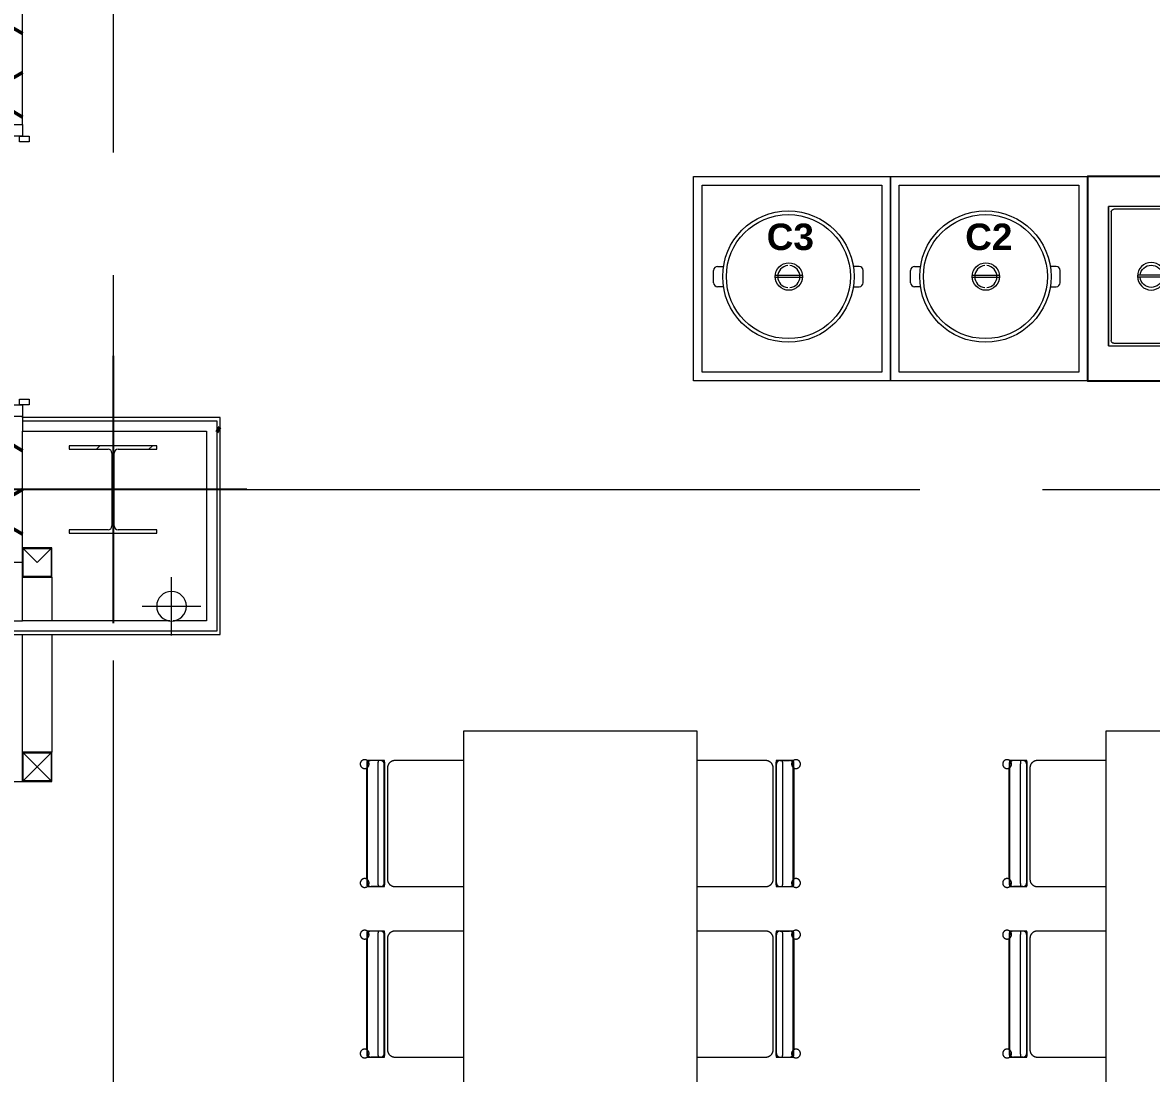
# Model space of a CAD drawing. Header units: millimetres. Extents: x -76261 to 649593, y -304265 to 60256.
# Drawn here: x 2790 to 6656, y -8600 to -5001 of the extents above; entities that cross this region are included whole.
import ezdxf

# ---------------------------------------------------------------- set-up
doc = ezdxf.new("R2010")
doc.units = ezdxf.units.MM
doc.header["$LTSCALE"] = 2000
doc.header["$MEASUREMENT"] = 0
doc.linetypes.add('Centre', pattern=[6.9, 4, -0.7, 1.5, -0.7])
doc.linetypes.add('Hidden 1_0mm', pattern=[1.6, 1, -0.6])
doc.layers.get('0').update_dxf_attribs({"linetype": 'CONTINUOUS'})
for name, color, linetype, lineweight in [('A-DOOR', 8, 'CONTINUOUS', 15), ('A-DOOR-FRAM', 8, 'CONTINUOUS', 18), ('A-WALL', 8, 'CONTINUOUS', 15), ('A-WALL-PATT', 8, 'CONTINUOUS', 50), ('I-FURN', 8, 'Hidden 1_0mm', 15), ('I-WALL', 8, 'CONTINUOUS', 15), ('KIT', 8, 'CONTINUOUS', 5), ('KÝ HIỆU', 7, 'CONTINUOUS', 5), ('OF-A$0$OF-A$0$full', 8, 'CONTINUOUS', 5), ('OF-A$0$OF-A$0$UNIT2', 8, 'CONTINUOUS', 5), ('P-PIPE', 8, 'CONTINUOUS', 15), ('P-PIPE-CNTR', 8, 'CONTINUOUS', 15), ('S-BEAM', 12, 'CONTINUOUS', 15), ('S-COLS', 8, 'CONTINUOUS', 15), ('S-GRID', 14, 'CONTINUOUS', 15), ('UNIT2', 8, 'CONTINUOUS', 5)]:
    doc.layers.add(name, color=color, linetype=linetype, lineweight=lineweight)
doc.layers.add('GT-TIM', color=8, linetype='CONTINUOUS')
doc.layers.add('WAL', color=8, linetype='CONTINUOUS')
doc.styles.add('Arial_B_1', font='arialbd.ttf', dxfattribs={"height": 90.595556})
pattern_1 = [(45, (87192.53, 42001.64), (-106.06602, 106.06602), [])]

# ---------------------------------------------------------------- blocks, each defined once
blk = doc.blocks.new('AD_UK Beams-Column - SC2-300_300_8_12-11160615-1st  FLOOR PLAN')
at = {"layer": 'S-COLS'}
h = blk.add_hatch(dxfattribs=at)
h.set_pattern_fill('FP_58', color=256, style=0, pattern_type=2)
h.set_pattern_definition([(45, (84092.53, 48601.64), (-371.231, 371.231), []), (45, (84092.53, 49164.14), (-371.231, 371.231), [])])
h.paths.add_polyline_path([(150, -150), (150, -138), (17, -138), (7.8, -134.2), (4, -125), (4, 125), (7.8, 134.2), (17, 138), (150, 138), (150, 150), (-150, 150), (-150, 138), (-17, 138), (-7.8, 134.2), (-4, 125), (-4, -125), (-7.8, -134.2), (-17, -138), (-150, -138), (-150, -150), (32.3, -150)], flags=0)
for p, q in [((150, 150), (-150, 150)), ((-150, 150), (-150, 138)), ((-150, 138), (-17, 138)), ((-4, 125), (-4, -125)), ((4, -125), (4, 125)), ((17, 138), (150, 138)), ((150, 138), (150, 150)), ((-17, -138), (-150, -138)), ((-150, -138), (-150, -150)), ((-150, -150), (150, -150)), ((150, -138), (17, -138)), ((150, -150), (150, -138))]:
    blk.add_line(p, q, dxfattribs=at)
for centre, start, end in [((-17, 125), 0, 90), ((17, 125), 90, 180), ((-17, -125), 270, 0), ((17, -125), 180, 270)]:
    blk.add_arc(centre, 13, start, end, dxfattribs=at)
blk = doc.blocks.new('LS-Office-S_rvt-1-1st  FLOOR PLAN')
blk.add_blockref('AD_UK Beams-Column - SC2-300_300_8_12-11160615-1st  FLOOR PLAN', (-84092.5, -48601.6))
blk = doc.blocks.new('IntSgl _2_ - FSD 1000X2200-10781148-1st  FLOOR PLAN')
at = {"layer": 'A-DOOR'}
for p, q in [((420, -25), (458, -25)), ((420, -941), (420, -25)), ((420, -25), (420, -941)), ((458, -25), (420, -25)), ((458, -25), (458, -941)), ((458, -941), (458, -25)), ((458, -941), (420, -941)), ((420, -941), (458, -941))]:
    blk.add_line(p, q, dxfattribs=at)
blk.add_arc((458, -25), 916, 180, 270, dxfattribs=at)
at = {"layer": 'A-DOOR-FRAM'}
for p, q in [((-460, 47), (-441, 47)), ((-460, 15), (-460, 47)), ((-441, 47), (-441, 15)), ((441, 47), (460, 47)), ((441, 15), (441, 47)), ((460, 47), (460, 15)), ((-500, 25), (-460, 25)), ((-500, -25), (-500, 25)), ((-460, 25), (-460, -25)), ((-441, 15), (-460, 15)), ((460, 15), (441, 15)), ((460, 25), (500, 25)), ((460, -25), (460, 25)), ((500, 25), (500, -25)), ((-460, -25), (-500, -25)), ((500, -25), (460, -25))]:
    blk.add_line(p, q, dxfattribs=at)
blk = doc.blocks.new('Table_Dining_6_chairs - 2_x2_6_-10910744-1st  FLOOR PLAN')
at = {"layer": 'I-FURN'}
for p, q in [((900, 400), (-900, 400)), ((-900, 400), (-900, -400)), ((900, -400), (900, 400)), ((-900, -400), (900, -400))]:
    blk.add_line(p, q, dxfattribs=at)
blk = doc.blocks.new('Chair-Breuer - Chair-Breuer-10682075-1st  FLOOR PLAN')
at = {"layer": 'I-FURN'}
for p, q in [((-215.9, 221.4), (-215.9, 183.4)), ((-215.9, 176.2), (-215.9, 208.7)), ((-203.2, 221.4), (203.2, 221.4)), ((-190.5, 223.6), (190.5, 223.6)), ((215.9, 183.4), (215.9, 221.4)), ((215.9, 176.2), (215.9, 208.7)), ((-215.9, 183.4), (-215.9, 163.5)), ((-203.2, 163.5), (203.2, 163.5)), ((190.5, 185.6), (-190.5, 185.6)), ((-190.5, 161.3), (190.5, 161.3)), ((215.9, 163.5), (215.9, 183.4)), ((-215.9, 127), (-215.9, -108)), ((190.5, 152.4), (-190.5, 152.4)), ((215.9, -108), (215.9, 127))]:
    blk.add_line(p, q, dxfattribs=at)
for centre, radius, start, end in [((-203.5, 230.6), 15.1, 0, 180), ((203.7, 230.6), 15.1, 0, 180), ((-203.5, 230.6), 15.1, 180, 0), ((-203.2, 208.7), 12.7, 90, 180), ((203.7, 230.6), 15.1, 180, 0), ((203.2, 208.7), 12.7, 360, 90), ((-203.2, 176.2), 12.7, 180, 270), ((203.2, 176.2), 12.7, 270, 360), ((-190.5, 127), 25.4, 90, 180), ((190.5, 127), 25.4, 0, 90)]:
    blk.add_arc(centre, radius, start, end, dxfattribs=at)
for centre, major_axis, start_param, end_param in [((-190.5, 221.4), (-25.4, 0), 4.712389, 6.283185), ((190.5, 221.4), (25.4, 0), 0, 1.570796), ((-190.5, 183.4), (25.4, 0), 1.570796, 3.141593), ((-190.5, 163.5), (-25.4, 0), 0, 1.570796), ((190.5, 183.4), (-25.4, 0), 3.141593, 4.712389), ((190.5, 163.5), (-25.4, 0), 1.570796, 3.141593)]:
    blk.add_ellipse(centre, major_axis=major_axis, ratio=0.087156, start_param=start_param, end_param=end_param, dxfattribs=at)
blk = doc.blocks.new('Chair-Breuer - Chair-Breuer-10681901-1st  FLOOR PLAN')
at = {"layer": 'I-FURN'}
for p, q in [((-215.9, 108), (-215.9, -127)), ((215.9, -127), (215.9, 108)), ((-190.5, -152.4), (190.5, -152.4)), ((-215.9, -163.5), (-215.9, -183.4)), ((-215.9, -176.2), (-215.9, -208.7)), ((-215.9, -183.4), (-215.9, -221.4)), ((-203.2, -163.5), (203.2, -163.5)), ((190.5, -161.3), (-190.5, -161.3)), ((-190.5, -185.6), (190.5, -185.6)), ((215.9, -183.4), (215.9, -163.5)), ((215.9, -176.2), (215.9, -208.7)), ((215.9, -221.4), (215.9, -183.4)), ((-203.2, -221.4), (203.2, -221.4)), ((190.5, -223.6), (-190.5, -223.6))]:
    blk.add_line(p, q, dxfattribs=at)
for centre, radius, start, end in [((-190.5, -127), 25.4, 180, 270), ((190.5, -127), 25.4, 270, 360), ((-203.2, -176.2), 12.7, 90, 180), ((203.2, -176.2), 12.7, 0, 90), ((-203.5, -230.6), 15.1, 360, 180), ((-203.5, -230.6), 15.1, 180, 360), ((-203.2, -208.7), 12.7, 180, 270), ((203.7, -230.6), 15.1, 360, 180), ((203.7, -230.6), 15.1, 180, 360), ((203.2, -208.7), 12.7, 270, 0)]:
    blk.add_arc(centre, radius, start, end, dxfattribs=at)
for centre, major_axis, start_param, end_param in [((-190.5, -163.5), (-25.4, 0), 4.712389, 6.283185), ((-190.5, -183.4), (25.4, 0), 3.141593, 4.712389), ((190.5, -163.5), (-25.4, 0), 3.141593, 4.712389), ((190.5, -183.4), (25.4, 0), 4.712389, 6.283185), ((-190.5, -221.4), (-25.4, 0), 0, 1.570796), ((190.5, -221.4), (25.4, 0), 4.712389, 6.283185)]:
    blk.add_ellipse(centre, major_axis=major_axis, ratio=0.087156, start_param=start_param, end_param=end_param, dxfattribs=at)
blk = doc.blocks.new('PIPE 100X100X2_5 - PIPE 100X100X2_5-10935858-1st  FLOOR PLAN')
at = {"layer": 'S-BEAM'}
for q in [(-84400, -48804.1), (-84305, -48804.1)]:
    blk.add_line((-84352.5, -48851.6), q, dxfattribs=at)
blk = doc.blocks.new('PIPE 100X100X2_5 - PIPE 100X100X2_5-10906852-1st  FLOOR PLAN')
at = {"layer": 'S-BEAM'}
for p, q in [((-66625, -58414.1), (-66720, -58509.1)), ((-66625, -58509.1), (-66720, -58414.1))]:
    blk.add_line(p, q, dxfattribs=at)
blk = doc.blocks.new('OF_KITCHEN_dwg_A$C13DD3667-10911590-1st  FLOOR PLAN')
at = {"layer": 'UNIT2'}
for p, q in [((10, 20), (10, 305)), ((20, 315), (510, 315)), ((520, 305), (520, 20)), ((261, 214.6), (261, 110.4)), ((269, 214.6), (269, 110.4)), ((510, 10), (20, 10))]:
    blk.add_line(p, q, dxfattribs=at)
at = {"layer": 'UNIT2', "flags": 128}
blk.add_lwpolyline([(0, 0), (530, 0), (0, 0), (0, 325), (530, 325), (530, 0)], dxfattribs=at)
at = {"layer": 'UNIT2'}
blk.add_circle((265, 162.5), 52.3, dxfattribs=at)
for centre, radius, start, end in [((20, 305), 10, 90, 180), ((510, 305), 10, 0, 90), ((265, 162.5), 42.3, 95.4311, 264.5689), ((265, 162.5), 42.3, 275.4311, 84.5689), ((20, 20), 10, 180, 270), ((510, 20), 10, 270, 0)]:
    blk.add_arc(centre, radius, start, end, dxfattribs=at)
blk = doc.blocks.new('OF_KITCHEN_dwg_A$C13DD3667-10911591-1st  FLOOR PLAN')
at = {"layer": 'UNIT2'}
for p, q in [((10, 20), (10, 305)), ((20, 315), (510, 315)), ((520, 305), (520, 20)), ((261, 214.6), (261, 110.4)), ((269, 214.6), (269, 110.4)), ((510, 10), (20, 10))]:
    blk.add_line(p, q, dxfattribs=at)
at = {"layer": 'UNIT2', "flags": 128}
blk.add_lwpolyline([(0, 0), (530, 0), (0, 0), (0, 325), (530, 325), (530, 0)], dxfattribs=at)
at = {"layer": 'UNIT2'}
blk.add_circle((265, 162.5), 52.3, dxfattribs=at)
for centre, radius, start, end in [((20, 305), 10, 90, 180), ((510, 305), 10, 0, 90), ((265, 162.5), 42.3, 95.4311, 264.5689), ((265, 162.5), 42.3, 275.4311, 84.5689), ((20, 20), 10, 180, 270), ((510, 20), 10, 270, 0)]:
    blk.add_arc(centre, radius, start, end, dxfattribs=at)
blk = doc.blocks.new('OF_KITCHEN_dwg_bbb-10911592-1st  FLOOR PLAN')
at = {"layer": 'WAL', "flags": 128}
blk.add_lwpolyline([(-48064.3, -288313.7), (-48064.3, -287613.7), (-46864.3, -287613.7), (-46864.3, -288313.7)], close=True, dxfattribs=at)
at = {"extrusion": (0, 0, -1), "xscale": 0.9000000003725293, "yscale": 0.9000000003725293, "zscale": -0.9000000003725293, "rotation": 90}
blk.add_blockref('OF_KITCHEN_dwg_A$C13DD3667-10911590-1st  FLOOR PLAN', (47992.8, -288194.2), dxfattribs=at)
at = {"xscale": 0.9000000003725293, "yscale": 0.9000000003725293, "zscale": 0.9000000003725293, "rotation": 90}
for p in [(-47320.8, -288194.2), (-46936.5, -288194.2)]:
    blk.add_blockref('OF_KITCHEN_dwg_A$C13DD3667-10911591-1st  FLOOR PLAN', p, dxfattribs=at)
blk = doc.blocks.new('OF_KITCHEN_dwg-10908889-1st  FLOOR PLAN')
at = {"flags": 128}
for points in [[(10481.9, 25931), (11156.5, 25931), (11156.5, 25231), (10481.9, 25231)], [(11156.5, 25931), (11831.1, 25931), (11831.1, 25231), (11156.5, 25231)]]:
    blk.add_lwpolyline(points, close=True, dxfattribs=at)
at = {"layer": 'GT-TIM'}
for p, q in [((8494.6, 25316.6), (8494.6, 24400.7)), ((8952.5, 24858.7), (8036.7, 24858.7))]:
    blk.add_line(p, q, dxfattribs=at)
at = {"layer": 'OF-A$0$OF-A$0$full', "flags": 128}
for points in [[(10511.4, 25901.5), (11127, 25901.5), (11127, 25260.5), (10511.4, 25260.5)], [(11186, 25901.5), (11801.6, 25901.5), (11801.6, 25260.5), (11186, 25260.5)]]:
    blk.add_lwpolyline(points, close=True, dxfattribs=at)
at = {"layer": 'OF-A$0$OF-A$0$UNIT2'}
for p, q in [((10551.1, 25566.7), (10551.1, 25609.1)), ((10564.7, 25622.7), (10584.8, 25622.7)), ((10855.6, 25591.5), (10761.8, 25591.5)), ((11049.5, 25622.7), (11029.4, 25622.7)), ((11063, 25566.7), (11063, 25609.1)), ((11225.7, 25566.7), (11225.7, 25609.1)), ((11239.3, 25622.7), (11259.4, 25622.7)), ((11530.2, 25591.5), (11436.4, 25591.5)), ((11724.1, 25622.7), (11704, 25622.7)), ((11737.6, 25566.7), (11737.6, 25609.1)), ((10584.8, 25553.1), (10564.7, 25553.1)), ((10855.6, 25584.3), (10761.8, 25584.3)), ((11029.4, 25553.1), (11049.5, 25553.1)), ((11259.4, 25553.1), (11239.3, 25553.1)), ((11530.2, 25584.3), (11436.4, 25584.3)), ((11704, 25553.1), (11724.1, 25553.1))]:
    blk.add_line(p, q, dxfattribs=at)
for centre, radius in [((10807.1, 25587.9), 225), ((10807.1, 25587.9), 212.4), ((11481.7, 25587.9), 225), ((11481.7, 25587.9), 212.4), ((10808.7, 25587.9), 47), ((11483.3, 25587.9), 47)]:
    blk.add_circle(centre, radius, dxfattribs=at)
for centre, radius, start, end in [((10564.7, 25609.1), 13.6, 90, 180), ((10808.7, 25587.9), 38, 95.4311, 264.5689), ((10808.7, 25587.9), 38, 275.4311, 84.5689), ((11049.5, 25609.1), 13.6, 0, 90), ((11239.3, 25609.1), 13.6, 90, 180), ((11483.3, 25587.9), 38, 95.4311, 264.5689), ((11483.3, 25587.9), 38, 275.4311, 84.5689), ((11724.1, 25609.1), 13.6, 0, 90), ((10564.7, 25566.7), 13.6, 180, 270), ((11049.5, 25566.7), 13.6, 270, 360), ((11239.3, 25566.7), 13.6, 180, 270), ((11724.1, 25566.7), 13.6, 270, 360)]:
    blk.add_arc(centre, radius, start, end, dxfattribs=at)
at = {"extrusion": (0, 0, -1), "zscale": -1}
blk.add_blockref('OF_KITCHEN_dwg_bbb-10911592-1st  FLOOR PLAN', (35033.2, 313544.7), dxfattribs=at)
at = {"layer": 'KÝ HIỆU', "char_height": 90.6, "width": 188.132, "attachment_point": 1, "line_spacing_factor": 0.941778, "style": 'Arial_B_1'}
for s, insert in [('C3', (10732.8, 25769.5)), ('C2', (11412.5, 25769.5))]:
    blk.add_mtext(s, dxfattribs=dict(at, insert=insert))
blk = doc.blocks.new('Xrexf_Office')
at = {"layer": 'A-WALL-PATT'}
h = blk.add_hatch(dxfattribs=at)
h.set_pattern_fill('FP_51', color=256, style=0, pattern_type=2)
h.set_pattern_definition([(270, (2740, -3200), (82.489, -142.875), [95.25, -190.5]), (30, (2740, -3200), (82.4889, 142.875), [95.25, -190.5]), (330, (2740, -3200), (164.9779, 7e-05), [0, -190.5, 95.25, 0])])
h.paths.add_polyline_path([(2790, -6850), (2790, -6350), (2740, -6350), (2740, -6850)], flags=0)
h.paths.add_polyline_path([(2740, -5350), (2790, -5350), (2790, 400), (2740, 400), (2740, -4580.2)], flags=0)
h = blk.add_hatch(dxfattribs=at)
h.set_pattern_fill('FP_8', color=256, style=0, pattern_type=2)
h.set_pattern_definition([(0, (87192.53, 42001.64), (1219.2, 304.8), [50.292, -864.108, 50.292, -864.108, -4876.8]), (0, (87192.53, 42001.64), (1219.2, 304.8), [-1828.8, 50.292, -1778.508, 50.292, -864.108, -2133.6]), (0, (87192.53, 42001.64), (1219.2, 304.8), [-4572, 50.292, -559.308, 50.292, -1473.708]), (120, (87649.73, 42154.04), (-873.5645, 903.4582), [50.292, -864.108, 50.292, -864.108, -4876.8]), (120, (87649.73, 42154.04), (-873.5645, 903.4582), [-1828.8, 50.292, -1778.508, 50.292, -864.108, -2133.6]), (120, (87649.73, 42154.04), (-873.5645, 903.4582), [-4572, 50.292, -559.308, 50.292, -1473.708]), (240, (87802.13, 42763.64), (-345.6355, -1208.2582), [50.292, -864.108, 50.292, -864.108, -4876.8]), (240, (87802.13, 42763.64), (-345.6355, -1208.2582), [-1828.8, 50.292, -1778.508, 50.292, -864.108, -2133.6]), (240, (87802.13, 42763.64), (-345.6355, -1208.2582), [-4572, 50.292, -559.308, 50.292, -1473.708])])
h.paths.add_polyline_path([(3467, -7085), (3467, -6365), (3455, -6365), (3455, -7085)], flags=0)
at = {"layer": 'S-BEAM'}
h = blk.add_hatch(dxfattribs=at)
h.set_pattern_fill('FP_55', color=256, style=0, pattern_type=2)
h.set_pattern_definition(pattern_1)
h.paths.add_polyline_path([(2890, -6900), (2890, -6800), (2790, -6800), (2790, -6900), (2834.8, -6900)], flags=0)
h.paths.add_polyline_path([(2792.5, -6897.5), (2792.5, -6802.5), (2887.5, -6802.5), (2887.5, -6897.5), (2834.8, -6897.5)], flags=0)
h = blk.add_hatch(dxfattribs=at)
h.set_pattern_fill('FP_55', color=256, style=0, pattern_type=2)
h.set_pattern_definition(pattern_1)
h.paths.add_polyline_path([(2790, -7600), (2890, -7600), (2890, -7500), (2790, -7500)], flags=0)
h.paths.add_polyline_path([(2792.5, -7597.5), (2792.5, -7502.5), (2887.5, -7502.5), (2887.5, -7597.5)], flags=0)
at = {"layer": 'A-WALL'}
for p, q in [((3467, -6353), (2790, -6353)), ((2790, -6353), (2790, -6400)), ((2790, -6365), (3455, -6365)), ((3455, -6365), (3455, -7085)), ((3467, -7097), (3467, -6353)), ((2790, -6400), (3420, -6400)), ((3420, -6400), (3420, -7050)), ((2790, -7050), (2790, -6800)), ((2790, -6850), (-260, -6850)), ((2740, -7050), (2790, -7050)), ((3293.9, -7050), (2790, -7050)), ((3420, -7050), (3306.1, -7050)), ((3455, -7085), (2740, -7085)), ((2740, -7097), (2790, -7097)), ((2790, -7600), (2790, -7097)), ((2790, -7097), (3467, -7097)), ((2700, -7600), (2790, -7600))]:
    blk.add_line(p, q, dxfattribs=at)
at = {"layer": 'I-WALL'}
for p, q in [((2790, -5350), (2790, 400)), ((2790, -6353), (2790, -6350)), ((2790, -6800), (2790, -6400))]:
    blk.add_line(p, q, dxfattribs=at)
at = {"layer": 'P-PIPE'}
for start, end in [(0, 180), (180, 0)]:
    blk.add_arc((3300, -7000), 50.8, start, end, dxfattribs=at)
at = {"layer": 'P-PIPE-CNTR'}
for p, q in [((3300, -7100), (3300, -6900)), ((3200, -7000), (3400, -7000))]:
    blk.add_line(p, q, dxfattribs=at)
at = {"layer": 'S-BEAM'}
for p, q in [((2790, -6800), (2790, -6900)), ((2890, -6800), (2790, -6800)), ((2792.5, -6897.5), (2792.5, -6802.5)), ((2792.5, -6802.5), (2887.5, -6802.5)), ((2887.5, -6802.5), (2887.5, -6897.5)), ((2890, -6900), (2890, -6800)), ((2790, -6900), (2890, -6900)), ((2887.5, -6897.5), (2792.5, -6897.5)), ((2890, -6900), (2890, -7050)), ((2890, -7097), (2890, -7500)), ((2790, -7500), (2790, -7600)), ((2890, -7500), (2790, -7500)), ((2792.5, -7597.5), (2792.5, -7502.5)), ((2792.5, -7502.5), (2887.5, -7502.5)), ((2887.5, -7502.5), (2887.5, -7597.5)), ((2890, -7600), (2890, -7500)), ((2790, -7600), (2890, -7600)), ((2887.5, -7597.5), (2792.5, -7597.5))]:
    blk.add_line(p, q, dxfattribs=at)
at = {"layer": 'S-GRID', "linetype": 'Centre', "ltscale": 0.3}
for p, q in [((3100, 5234.1), (3100, -19441.1)), ((-4816.9, -6600), (36139, -6600))]:
    blk.add_line(p, q, dxfattribs=at)
blk.add_blockref('LS-Office-S_rvt-1-1st  FLOOR PLAN', (87192.5, 42001.6))
at = {"layer": 'A-DOOR', "rotation": 270}
blk.add_blockref('IntSgl _2_ - FSD 1000X2200-10781148-1st  FLOOR PLAN', (2765, -5850), dxfattribs=at)
at = {"layer": 'I-FURN', "rotation": 90.00000000000021}
for name, p in [('Table_Dining_6_chairs - 2_x2_6_-10910744-1st  FLOOR PLAN', (4700, -8328.3)), ('Table_Dining_6_chairs - 2_x2_6_-10910744-1st  FLOOR PLAN', (6900, -8328.3)), ('Chair-Breuer - Chair-Breuer-10682075-1st  FLOOR PLAN', (4192, -7744.2)), ('Chair-Breuer - Chair-Breuer-10681901-1st  FLOOR PLAN', (5208, -7744.2)), ('Chair-Breuer - Chair-Breuer-10682075-1st  FLOOR PLAN', (6392, -7744.2)), ('Chair-Breuer - Chair-Breuer-10682075-1st  FLOOR PLAN', (4192, -8328.3)), ('Chair-Breuer - Chair-Breuer-10681901-1st  FLOOR PLAN', (5208, -8328.3)), ('Chair-Breuer - Chair-Breuer-10682075-1st  FLOOR PLAN', (6392, -8328.3))]:
    blk.add_blockref(name, p, dxfattribs=at)
at = {"layer": 'KIT'}
blk.add_blockref('OF_KITCHEN_dwg-10908889-1st  FLOOR PLAN', (-5394.6, -31458.7), dxfattribs=at)
at = {"layer": 'S-BEAM'}
blk.add_blockref('PIPE 100X100X2_5 - PIPE 100X100X2_5-10935858-1st  FLOOR PLAN', (87192.5, 42001.6), dxfattribs=at)
at = {"layer": 'S-BEAM', "rotation": 270}
blk.add_blockref('PIPE 100X100X2_5 - PIPE 100X100X2_5-10906852-1st  FLOOR PLAN', (61301.6, -74222.5), dxfattribs=at)

msp = doc.modelspace()

# ---------------------------------------------------------------- block references
at = {"linetype": 'ByBlock'}
msp.add_blockref('Xrexf_Office', (0, 0), dxfattribs=at)

doc.saveas('drawing.dxf')
